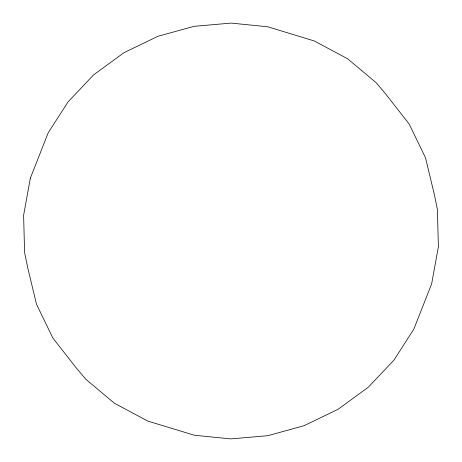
<?xml version="1.0" encoding="UTF-8"?>
<svg xmlns="http://www.w3.org/2000/svg" width="462" height="462" viewBox="0 0 462 462"><rect width="100%" height="100%" fill="white"/><g stroke="black" fill="none" stroke-linecap="round" stroke-linejoin="round"><path stroke-width="0.69" d="M30.359 178.113L23.62 215.252L24.584 252.443L27.691 267.654L36.481 304.163L52.755 337.855L75.872 367.446L85.868 379.331L114.385 403.211L147.661 421.026L194.259 435.227L230.815 438.9L267.902 435.678L304.106 425.687L338.022 409.309L368.358 387.168L393.942 360.123L413.796 329.204L431.641 283.887L438.38 246.748L437.416 209.557L434.309 194.346L425.519 157.837L409.245 124.145L386.128 94.554L376.132 82.669L347.615 58.789L314.339 40.974L267.741 26.773L231.185 23.1L194.098 26.322L157.894 36.313L123.978 52.691L93.642 74.832L68.058 101.877L48.204 132.796L30.359 178.113"/></g></svg>
